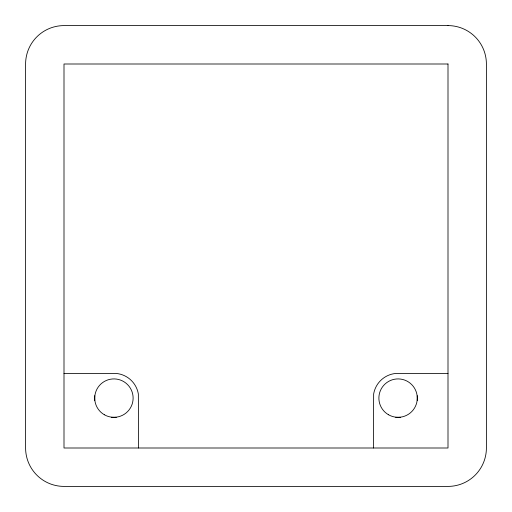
<?xml version="1.0" encoding="UTF-8"?>
<svg xmlns="http://www.w3.org/2000/svg" width="512" height="512" viewBox="0 0 512 512"><rect width="100%" height="100%" fill="white"/><g stroke="black" fill="none" stroke-linecap="round" stroke-linejoin="round"><path stroke-width="0.77" d="M138.541 448L138.355 394.022A24.774 24.774 0 0 0 116.294 373.453L64 373.453M448 373.453L395.706 373.453A24.774 24.774 0 0 0 373.645 394.022L373.459 448M111.52 417.312L116.307 417.312M395.693 417.312L400.384 417.312M417.28 395.725L417.28 400.512M94.72 395.725L94.72 400.512M448 25.6L64 25.6A38.4 38.4 0 0 0 25.6 64L25.6 448A38.4 38.4 0 0 0 64 486.4L448 486.4A38.4 38.4 0 0 0 486.4 448L486.4 64A38.4 38.4 0 0 0 448 25.6M448 64L64 64L64 448L448 448L448 64M388.48 414.739A19.2 19.2 0 0 0 417.28 398.112A19.2 19.2 0 0 0 388.48 381.485A19.2 19.2 0 0 0 388.48 414.739M104.32 414.739A19.2 19.2 0 0 0 133.12 398.112A19.2 19.2 0 0 0 104.32 381.485A19.2 19.2 0 0 0 104.32 414.739"/></g></svg>
